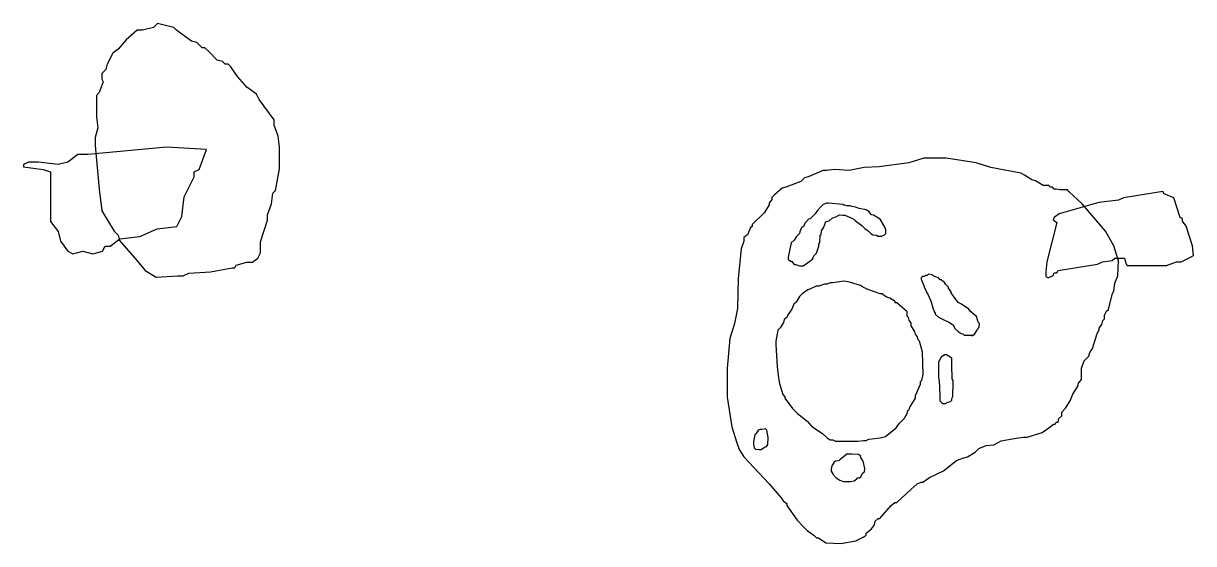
# Model space of a CAD drawing. Header units: metres. Extents: x 6.06 to 8.4, y 10.12 to 11.16.
import ezdxf

# ---------------------------------------------------------------- set-up
doc = ezdxf.new("R2010")
doc.units = ezdxf.units.M

msp = doc.modelspace()

# ---------------------------------------------------------------- linework, layer by layer
at = {"color": 31}
for points in [[(6.19961, 10.9111), (6.20776, 10.8242), (6.21319, 10.7808), (6.23763, 10.74), (6.24578, 10.7319), (6.24849, 10.721), (6.28379, 10.6803), (6.30009, 10.6613), (6.32181, 10.6477), (6.36526, 10.6504), (6.37612, 10.6504), (6.38699, 10.6558), (6.43043, 10.6586), (6.47388, 10.6667), (6.47931, 10.6667), (6.48203, 10.6721), (6.50375, 10.6776), (6.51462, 10.6776), (6.52548, 10.6857), (6.53091, 10.6966), (6.53091, 10.7183), (6.54449, 10.7617), (6.54449, 10.7726), (6.55263, 10.7943), (6.55535, 10.8161), (6.56078, 10.8215), (6.56893, 10.8649), (6.56893, 10.9084), (6.56621, 10.9301), (6.55807, 10.9518), (6.55807, 10.9627), (6.52819, 11.0034), (6.52276, 11.0143), (6.50375, 11.0279), (6.48475, 11.0496), (6.47117, 11.0686), (6.46574, 11.074), (6.46031, 11.074), (6.45487, 11.0795), (6.44401, 11.0822), (6.42772, 11.0985), (6.41957, 11.1066), (6.41414, 11.1066), (6.40328, 11.1175), (6.39242, 11.1202), (6.37341, 11.1338), (6.36255, 11.1419), (6.35711, 11.1474), (6.33539, 11.1528), (6.32453, 11.1555), (6.31638, 11.1474), (6.29466, 11.1419), (6.28379, 11.1419), (6.26207, 11.1229), (6.24578, 11.1039), (6.23491, 11.0958), (6.22405, 11.074), (6.22134, 11.0632), (6.21319, 11.055), (6.21319, 11.0442), (6.21591, 11.0387), (6.20776, 11.017), (6.20233, 11.0116), (6.20233, 10.9681), (6.20504, 10.9464), (6.19961, 10.9274), (6.19961, 10.9165), (6.19961, 10.9138)], [(7.46492, 10.408), (7.47425, 10.3482), (7.48358, 10.3184), (7.48918, 10.3035), (7.49851, 10.2885), (7.5489, 10.2344), (7.57316, 10.2064), (7.57689, 10.2008), (7.58436, 10.1952), (7.58436, 10.1915), (7.60489, 10.1616), (7.61795, 10.1486), (7.62542, 10.1411), (7.63848, 10.1318), (7.64408, 10.1262), (7.64781, 10.1262), (7.66274, 10.1168), (7.6926, 10.115), (7.72246, 10.1206), (7.73739, 10.128), (7.74299, 10.1318), (7.74299, 10.1355), (7.75419, 10.1448), (7.75978, 10.1523), (7.76165, 10.1598), (7.76725, 10.1654), (7.77098, 10.1654), (7.79338, 10.1915), (7.80084, 10.1971), (7.80457, 10.1971), (7.83257, 10.2232), (7.84563, 10.2344), (7.8531, 10.2381), (7.85683, 10.2381), (7.86989, 10.2475), (7.89789, 10.2605), (7.92401, 10.2811), (7.93894, 10.2867), (7.94641, 10.2885), (7.96134, 10.2979), (7.9688, 10.3053), (7.98373, 10.3109), (7.99866, 10.3128), (8.01359, 10.3203), (8.04345, 10.3259), (8.05838, 10.3277), (8.06585, 10.3277), (8.09571, 10.337), (8.10877, 10.3464), (8.1181, 10.3538), (8.12183, 10.3538), (8.1237, 10.3576), (8.12743, 10.3576), (8.1293, 10.365), (8.1349, 10.3706), (8.1349, 10.3781), (8.14236, 10.3856), (8.15169, 10.4005), (8.15729, 10.4136), (8.16662, 10.4285), (8.16849, 10.436), (8.17409, 10.4434), (8.17409, 10.4584), (8.17409, 10.4658), (8.17969, 10.4807), (8.18902, 10.4901), (8.19088, 10.4975), (8.19648, 10.505), (8.20581, 10.5349), (8.20955, 10.5423), (8.20955, 10.5461), (8.21514, 10.5535), (8.21701, 10.561), (8.22074, 10.5647), (8.22074, 10.5722), (8.22448, 10.5797), (8.22821, 10.5834), (8.23567, 10.6133), (8.23941, 10.6207), (8.24127, 10.6356), (8.24687, 10.6506), (8.24874, 10.6804), (8.23941, 10.7103), (8.22261, 10.7402), (8.17595, 10.7943), (8.14983, 10.8185), (8.14609, 10.8223), (8.13116, 10.8223), (8.1237, 10.8241), (8.11997, 10.8241), (8.11623, 10.8279), (8.1125, 10.8279), (8.10877, 10.8316), (8.1013, 10.8316), (8.09757, 10.8316), (8.08264, 10.8409), (8.07518, 10.8428), (8.06025, 10.8521), (8.05278, 10.8559), (7.99306, 10.8671), (7.9632, 10.8764), (7.90348, 10.8857), (7.87362, 10.8857), (7.85869, 10.8857), (7.82883, 10.8764), (7.76912, 10.8689), (7.73926, 10.8671), (7.7094, 10.8615), (7.67954, 10.8633), (7.66461, 10.8615), (7.65714, 10.8615), (7.62728, 10.8484), (7.61982, 10.8465), (7.61235, 10.8391), (7.58249, 10.8279), (7.57503, 10.826), (7.5601, 10.8129), (7.5545, 10.8073), (7.5545, 10.8036), (7.5489, 10.7961), (7.5489, 10.7924), (7.53957, 10.7775), (7.51531, 10.7532), (7.51531, 10.7495), (7.51158, 10.7476), (7.50598, 10.7327), (7.49851, 10.7271), (7.49851, 10.7196), (7.49291, 10.7047), (7.48731, 10.645), (7.48545, 10.5853), (7.47985, 10.5554), (7.47052, 10.5255), (7.46492, 10.4658), (7.46492, 10.436), (7.46492, 10.421), (7.46492, 10.4136), (7.46492, 10.4098)]]:
    msp.add_lwpolyline(points, close=True, dxfattribs=at)
at = {"color": 236}
for points in [[(6.05613, 10.8683), (6.09577, 10.8634), (6.11064, 10.8584), (6.11064, 10.7791), (6.11064, 10.7593), (6.12551, 10.7395), (6.13047, 10.7196), (6.14533, 10.6998), (6.15524, 10.6949), (6.17507, 10.6998), (6.19489, 10.6949), (6.21472, 10.6998), (6.21967, 10.7097), (6.22958, 10.7097), (6.24941, 10.7246), (6.28905, 10.7296), (6.32375, 10.7444), (6.36339, 10.7494), (6.3733, 10.7692), (6.37826, 10.8088), (6.39808, 10.8485), (6.39808, 10.8584), (6.408, 10.8634), (6.42286, 10.903), (6.34357, 10.908), (6.18498, 10.8931), (6.16516, 10.8931), (6.14533, 10.8782), (6.12551, 10.8733), (6.08586, 10.8782), (6.06604, 10.8782), (6.05613, 10.8733)], [(8.10274, 10.649), (8.10767, 10.6466), (8.11754, 10.6515), (8.12001, 10.6564), (8.12494, 10.6564), (8.12741, 10.6614), (8.20637, 10.6737), (8.21624, 10.6786), (8.23598, 10.6811), (8.24091, 10.686), (8.26065, 10.686), (8.26312, 10.6762), (8.26558, 10.6712), (8.34454, 10.6712), (8.36428, 10.6786), (8.37415, 10.6786), (8.39388, 10.6885), (8.39882, 10.691), (8.39635, 10.7107), (8.38402, 10.7502), (8.37661, 10.7601), (8.37661, 10.765), (8.37168, 10.7675), (8.35934, 10.8069), (8.3396, 10.8143), (8.33714, 10.8193), (8.25818, 10.8069), (8.24831, 10.802), (8.20883, 10.7971), (8.12988, 10.7749), (8.12001, 10.7675), (8.11754, 10.7625), (8.12494, 10.7576), (8.10521, 10.6786), (8.10274, 10.6589), (8.10274, 10.6515)]]:
    msp.add_lwpolyline(points, close=True, dxfattribs=at)
at = {"color": 227}
for points in [[(7.58747, 10.6841), (7.59195, 10.6797), (7.59375, 10.6797), (7.59912, 10.6734), (7.60271, 10.6734), (7.60988, 10.6707), (7.61706, 10.6707), (7.6305, 10.6797), (7.63409, 10.6823), (7.63588, 10.6841), (7.63857, 10.6904), (7.64395, 10.6958), (7.64843, 10.7101), (7.64843, 10.7137), (7.65023, 10.7173), (7.65112, 10.7317), (7.65292, 10.7335), (7.65381, 10.7406), (7.6583, 10.7478), (7.66099, 10.755), (7.66188, 10.7586), (7.66906, 10.7603), (7.67533, 10.7657), (7.6825, 10.7684), (7.68968, 10.7729), (7.69685, 10.772), (7.70043, 10.772), (7.71478, 10.7657), (7.71837, 10.7639), (7.72195, 10.7603), (7.7345, 10.7514), (7.74078, 10.7451), (7.74705, 10.7406), (7.75333, 10.7343), (7.75692, 10.7326), (7.76409, 10.7317), (7.76678, 10.7299), (7.77395, 10.7299), (7.78023, 10.7326), (7.78292, 10.7352), (7.78292, 10.7424), (7.78023, 10.7496), (7.77126, 10.7639), (7.75781, 10.772), (7.75423, 10.7729), (7.74885, 10.7792), (7.74526, 10.781), (7.74347, 10.7828), (7.72912, 10.7854), (7.72195, 10.7881), (7.71478, 10.789), (7.71119, 10.7908), (7.70402, 10.7908), (7.70043, 10.7917), (7.69864, 10.7917), (7.69685, 10.7935), (7.66816, 10.7962), (7.66457, 10.7962), (7.6574, 10.7935), (7.65202, 10.7881), (7.64575, 10.781), (7.64126, 10.7747), (7.63499, 10.7684), (7.6314, 10.7648), (7.62781, 10.7639), (7.62244, 10.7577), (7.62064, 10.7559), (7.61795, 10.7487), (7.61616, 10.7487), (7.61347, 10.746), (7.61078, 10.7388), (7.60988, 10.7352), (7.60361, 10.729), (7.59912, 10.7218), (7.59285, 10.7164), (7.58747, 10.6877), (7.58747, 10.685)], [(7.85374, 10.6438), (7.85912, 10.6295), (7.85912, 10.6277), (7.86361, 10.6205), (7.86361, 10.6187), (7.8663, 10.6151), (7.87257, 10.6008), (7.87705, 10.5864), (7.87974, 10.5792), (7.88154, 10.5757), (7.88154, 10.5739), (7.88781, 10.5676), (7.90126, 10.5613), (7.90843, 10.5586), (7.91471, 10.5541), (7.9174, 10.5523), (7.92098, 10.5452), (7.92726, 10.5389), (7.93354, 10.5353), (7.93712, 10.5344), (7.93981, 10.5317), (7.95416, 10.5317), (7.95595, 10.5308), (7.95774, 10.5326), (7.95954, 10.5326), (7.96402, 10.5398), (7.96581, 10.5434), (7.96761, 10.5443), (7.96761, 10.5461), (7.9694, 10.5479), (7.97029, 10.555), (7.96761, 10.5577), (7.96581, 10.5649), (7.96492, 10.5685), (7.95147, 10.5801), (7.94878, 10.5837), (7.93443, 10.5936), (7.92726, 10.5972), (7.9183, 10.6097), (7.91381, 10.6169), (7.91381, 10.6187), (7.90843, 10.6259), (7.90843, 10.6277), (7.90216, 10.6339), (7.90036, 10.6375), (7.89319, 10.6429), (7.8914, 10.6429), (7.88781, 10.6465), (7.88064, 10.6492), (7.87705, 10.651), (7.87526, 10.6528), (7.86809, 10.6537), (7.8654, 10.651), (7.86181, 10.651), (7.86002, 10.6492), (7.85643, 10.6492), (7.85374, 10.6465), (7.85374, 10.6447)], [(7.88781, 10.4475), (7.88961, 10.4403), (7.8905, 10.4116), (7.8905, 10.4044), (7.8905, 10.4008), (7.89588, 10.3955), (7.90305, 10.3955), (7.90485, 10.3972), (7.91202, 10.399), (7.91471, 10.4017), (7.91471, 10.4053), (7.9165, 10.4089), (7.9174, 10.4376), (7.9174, 10.4412), (7.91561, 10.4448), (7.91471, 10.4735), (7.91471, 10.4806), (7.91471, 10.4842), (7.91471, 10.486), (7.90754, 10.4905), (7.90395, 10.4923), (7.90036, 10.4923), (7.89319, 10.4878), (7.88961, 10.4806), (7.88781, 10.4788), (7.88781, 10.4501), (7.88781, 10.4483)], [(7.51754, 10.3139), (7.51933, 10.3067), (7.52202, 10.304), (7.52919, 10.3031), (7.53278, 10.3031), (7.53995, 10.3076), (7.54354, 10.3094), (7.54623, 10.313), (7.54713, 10.3273), (7.54444, 10.3417), (7.54175, 10.3443), (7.53457, 10.3435), (7.53099, 10.3435), (7.5274, 10.3417), (7.52292, 10.3354), (7.52023, 10.3327), (7.51754, 10.3183), (7.51754, 10.3148)], [(7.67354, 10.2601), (7.67712, 10.2529), (7.6834, 10.2466), (7.69057, 10.2421), (7.69774, 10.2395), (7.71209, 10.2395), (7.71926, 10.2403), (7.72464, 10.2448), (7.72554, 10.2466), (7.72912, 10.2466), (7.73271, 10.2484), (7.7363, 10.2556), (7.73988, 10.2583), (7.74078, 10.2655), (7.73719, 10.2798), (7.7354, 10.2816), (7.7354, 10.2834), (7.73271, 10.287), (7.73181, 10.2906), (7.72823, 10.2932), (7.71388, 10.2941), (7.70671, 10.2941), (7.70492, 10.2941), (7.69057, 10.2825), (7.68878, 10.2807), (7.68161, 10.2798), (7.67892, 10.278), (7.67443, 10.2708), (7.67354, 10.2637), (7.67354, 10.261)]]:
    msp.add_lwpolyline(points, close=True, dxfattribs=at)
at = {"color": 224}
msp.add_lwpolyline([(7.56255, 10.513), (7.56533, 10.4685), (7.56811, 10.4463), (7.5695, 10.4352), (7.57645, 10.4129), (7.58062, 10.4088), (7.58062, 10.406), (7.59592, 10.3851), (7.60565, 10.3754), (7.62512, 10.3601), (7.63485, 10.349), (7.65571, 10.3351), (7.66544, 10.3267), (7.671, 10.3226), (7.67656, 10.3226), (7.68213, 10.3198), (7.72662, 10.3198), (7.73774, 10.3212), (7.7433, 10.3212), (7.74887, 10.3239), (7.77111, 10.3267), (7.78224, 10.3295), (7.80309, 10.3462), (7.81004, 10.3559), (7.81978, 10.3657), (7.82534, 10.3754), (7.82673, 10.3809), (7.82951, 10.3823), (7.8309, 10.3879), (7.83785, 10.399), (7.84202, 10.406), (7.84202, 10.4115), (7.85176, 10.4338), (7.85176, 10.4393), (7.85454, 10.4421), (7.85732, 10.4533), (7.85593, 10.4977), (7.85037, 10.52), (7.84759, 10.5228), (7.8462, 10.5283), (7.84202, 10.5339), (7.84063, 10.5395), (7.83368, 10.5506), (7.83368, 10.5561), (7.82951, 10.5617), (7.82812, 10.5673), (7.82534, 10.57), (7.82534, 10.5756), (7.82534, 10.5784), (7.80448, 10.5965), (7.8017, 10.5965), (7.8017, 10.5992), (7.79058, 10.6062), (7.78502, 10.6076), (7.77806, 10.6118), (7.77667, 10.6145), (7.77111, 10.6145), (7.74887, 10.6229), (7.73774, 10.6271), (7.73218, 10.6312), (7.70993, 10.6382), (7.69881, 10.6396), (7.67656, 10.6368), (7.671, 10.6368), (7.66544, 10.634), (7.65988, 10.634), (7.64875, 10.6298), (7.64319, 10.6298), (7.63207, 10.6243), (7.62651, 10.6229), (7.61538, 10.6145), (7.60982, 10.609), (7.60287, 10.5979), (7.5987, 10.5937), (7.59453, 10.584), (7.58619, 10.5728), (7.5848, 10.5673), (7.57923, 10.5631), (7.57784, 10.5575), (7.57089, 10.5464), (7.56672, 10.5422), (7.56255, 10.52), (7.56255, 10.5144)], close=True, dxfattribs=at)

doc.saveas('drawing.dxf')
